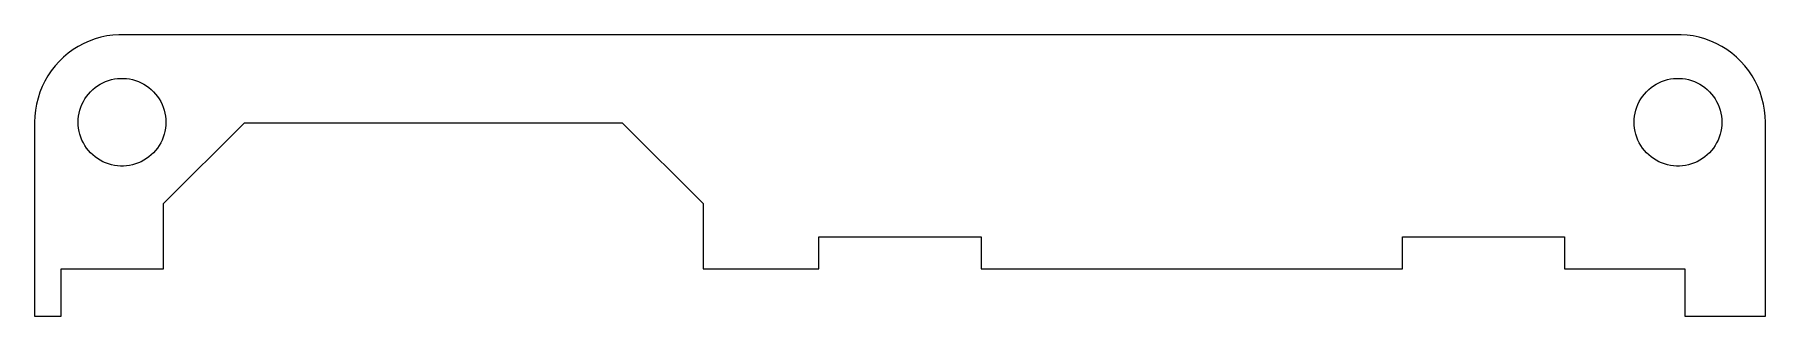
# Model space of a CAD drawing. Header units: metres. Extents: x -80 to 80, y 14 to 40.
import ezdxf

# ---------------------------------------------------------------- set-up
doc = ezdxf.new("R2010")
doc.units = ezdxf.units.M

msp = doc.modelspace()

# ---------------------------------------------------------------- linework, layer by layer
for p, q in [((-74.0596, 40.1394), (-74.603, 39.9836)), ((-73.5065, 40.2569), (-74.0596, 40.1394)), ((-72.9467, 40.3356), (-73.5065, 40.2569)), ((-72.3827, 40.3751), (-72.9467, 40.3356)), ((72.3827, 40.3751), (-72.3827, 40.3751)), ((72.9467, 40.3356), (72.3827, 40.3751)), ((73.5065, 40.2569), (72.9467, 40.3356)), ((74.0596, 40.1394), (73.5065, 40.2569)), ((74.603, 39.9836), (74.0596, 40.1394)), ((-77.0869, 38.6629), (-77.52, 38.2995)), ((-76.6295, 38.9952), (-77.0869, 38.6629)), ((-76.15, 39.2948), (-76.6295, 38.9952)), ((-75.6508, 39.5602), (-76.15, 39.2948)), ((-75.1343, 39.7902), (-75.6508, 39.5602)), ((-74.603, 39.9836), (-75.1343, 39.7902)), ((75.1343, 39.7902), (74.603, 39.9836)), ((75.6508, 39.5602), (75.1343, 39.7902)), ((76.15, 39.2948), (75.6508, 39.5602)), ((76.6295, 38.9952), (76.15, 39.2948)), ((77.0869, 38.6629), (76.6295, 38.9952)), ((77.52, 38.2995), (77.0869, 38.6629)), ((-78.653, 37.0411), (-78.9692, 36.5723)), ((-78.305, 37.4866), (-78.653, 37.0411)), ((-77.9267, 37.9067), (-78.305, 37.4866)), ((-77.52, 38.2995), (-77.9267, 37.9067)), ((77.9267, 37.9067), (77.52, 38.2995)), ((78.305, 37.4866), (77.9267, 37.9067)), ((78.653, 37.0411), (78.305, 37.4866)), ((78.9692, 36.5723), (78.653, 37.0411)), ((-79.4997, 35.5746), (-79.7115, 35.0504)), ((-79.2519, 36.0827), (-79.4997, 35.5746)), ((-78.9692, 36.5723), (-79.2519, 36.0827)), ((-75.0205, 35.1003), (-74.8167, 35.2972)), ((-74.8167, 35.2972), (-74.5996, 35.4793)), ((-74.5996, 35.4793), (-74.3703, 35.6459)), ((-74.3703, 35.6459), (-74.13, 35.7961)), ((-74.13, 35.7961), (-73.8798, 35.9291)), ((-73.8798, 35.9291), (-73.6209, 36.0444)), ((-73.6209, 36.0444), (-73.3546, 36.1413)), ((-73.3546, 36.1413), (-73.0822, 36.2194)), ((-73.0822, 36.2194), (-72.805, 36.2783)), ((-72.805, 36.2783), (-72.5244, 36.3177)), ((-72.5244, 36.3177), (-72.2417, 36.3375)), ((-72.2417, 36.3375), (-71.9583, 36.3375)), ((-71.9583, 36.3375), (-71.6756, 36.3177)), ((-71.6756, 36.3177), (-71.395, 36.2783)), ((-71.395, 36.2783), (-71.1178, 36.2194)), ((-71.1178, 36.2194), (-70.8454, 36.1413)), ((-70.8454, 36.1413), (-70.5791, 36.0444)), ((-70.5791, 36.0444), (-70.3202, 35.9291)), ((-70.3202, 35.9291), (-70.07, 35.7961)), ((-70.07, 35.7961), (-69.8297, 35.6459)), ((-69.8297, 35.6459), (-69.6004, 35.4793)), ((-69.6004, 35.4793), (-69.3833, 35.2972)), ((-69.3833, 35.2972), (-69.1795, 35.1003)), ((69.1795, 35.1003), (69.3833, 35.2972)), ((69.3833, 35.2972), (69.6004, 35.4793)), ((69.6004, 35.4793), (69.8297, 35.6459)), ((69.8297, 35.6459), (70.07, 35.7961)), ((70.07, 35.7961), (70.3202, 35.9291)), ((70.3202, 35.9291), (70.5791, 36.0444)), ((70.5791, 36.0444), (70.8454, 36.1413)), ((70.8454, 36.1413), (71.1178, 36.2194)), ((71.1178, 36.2194), (71.395, 36.2783)), ((71.395, 36.2783), (71.6756, 36.3177)), ((71.6756, 36.3177), (71.9583, 36.3375)), ((71.9583, 36.3375), (72.2417, 36.3375)), ((72.2417, 36.3375), (72.5244, 36.3177)), ((72.5244, 36.3177), (72.805, 36.2783)), ((72.805, 36.2783), (73.0822, 36.2194)), ((73.0822, 36.2194), (73.3546, 36.1413)), ((73.3546, 36.1413), (73.6209, 36.0444)), ((73.6209, 36.0444), (73.8798, 35.9291)), ((73.8798, 35.9291), (74.13, 35.7961)), ((74.13, 35.7961), (74.3703, 35.6459)), ((74.3703, 35.6459), (74.5996, 35.4793)), ((74.5996, 35.4793), (74.8167, 35.2972)), ((74.8167, 35.2972), (75.0205, 35.1003)), ((79.2519, 36.0827), (78.9692, 36.5723)), ((79.4997, 35.5746), (79.2519, 36.0827)), ((79.7115, 35.0504), (79.4997, 35.5746)), ((-80.023, 33.9641), (-80.1212, 33.4073)), ((-79.8862, 34.5126), (-80.023, 33.9641)), ((-79.7115, 35.0504), (-79.8862, 34.5126)), ((-75.9151, 33.6686), (-75.809, 33.9314)), ((-75.809, 33.9314), (-75.6848, 34.1861)), ((-75.6848, 34.1861), (-75.5431, 34.4315)), ((-75.5431, 34.4315), (-75.3846, 34.6664)), ((-75.3846, 34.6664), (-75.2101, 34.8897)), ((-75.2101, 34.8897), (-75.0205, 35.1003)), ((-69.1795, 35.1003), (-68.9899, 34.8897)), ((-68.9899, 34.8897), (-68.8154, 34.6664)), ((-68.8154, 34.6664), (-68.6569, 34.4315)), ((-68.6569, 34.4315), (-68.5152, 34.1861)), ((-68.5152, 34.1861), (-68.391, 33.9314)), ((-68.391, 33.9314), (-68.2849, 33.6686)), ((68.2849, 33.6686), (68.391, 33.9314)), ((68.391, 33.9314), (68.5152, 34.1861)), ((68.5152, 34.1861), (68.6569, 34.4315)), ((68.6569, 34.4315), (68.8154, 34.6664)), ((68.8154, 34.6664), (68.9899, 34.8897)), ((68.9899, 34.8897), (69.1795, 35.1003)), ((75.0205, 35.1003), (75.2101, 34.8897)), ((75.2101, 34.8897), (75.3846, 34.6664)), ((75.3846, 34.6664), (75.5431, 34.4315)), ((75.5431, 34.4315), (75.6848, 34.1861)), ((75.6848, 34.1861), (75.809, 33.9314)), ((75.809, 33.9314), (75.9151, 33.6686)), ((79.8862, 34.5126), (79.7115, 35.0504)), ((80.023, 33.9641), (79.8862, 34.5126)), ((80.1212, 33.4073), (80.023, 33.9641)), ((-80.1803, 32.845), (-80.2, 32.28)), ((-80.2, 32.28), (-80.2, 14.33)), ((-80.1212, 33.4073), (-80.1803, 32.845)), ((-76.16, 32.28), (-76.1501, 32.5632)), ((-76.1501, 31.9968), (-76.16, 32.28)), ((-76.1501, 32.5632), (-76.1205, 32.845)), ((-76.1205, 32.845), (-76.0713, 33.1241)), ((-76.0713, 33.1241), (-76.0027, 33.3991)), ((-76.0027, 33.3991), (-75.9151, 33.6686)), ((-68.2849, 33.6686), (-68.1973, 33.3991)), ((-68.25, 24.75), (-60.75, 32.23)), ((-68.1973, 33.3991), (-68.1287, 33.1241)), ((-68.1287, 33.1241), (-68.0795, 32.845)), ((-68.0795, 32.845), (-68.0499, 32.5632)), ((-68.0499, 32.5632), (-68.04, 32.28)), ((-68.04, 32.28), (-68.0499, 31.9968)), ((-60.75, 32.23), (-25.75, 32.23)), ((-25.75, 32.23), (-18.25, 24.75)), ((68.04, 32.28), (68.0499, 32.5632)), ((68.0499, 31.9968), (68.04, 32.28)), ((68.0499, 32.5632), (68.0795, 32.845)), ((68.0795, 32.845), (68.1287, 33.1241)), ((68.1287, 33.1241), (68.1973, 33.3991)), ((68.1973, 33.3991), (68.2849, 33.6686)), ((75.9151, 33.6686), (76.0027, 33.3991)), ((76.0027, 33.3991), (76.0713, 33.1241)), ((76.0713, 33.1241), (76.1205, 32.845)), ((76.1205, 32.845), (76.1501, 32.5632)), ((76.1501, 32.5632), (76.16, 32.28)), ((76.16, 32.28), (76.1501, 31.9968)), ((80.1803, 32.845), (80.1212, 33.4073)), ((80.2, 32.28), (80.1803, 32.845)), ((80.2, 14.33), (80.2, 32.28)), ((-76.1205, 31.715), (-76.1501, 31.9968)), ((-76.0713, 31.4359), (-76.1205, 31.715)), ((-76.0027, 31.1609), (-76.0713, 31.4359)), ((-75.9151, 30.8914), (-76.0027, 31.1609)), ((-75.809, 30.6286), (-75.9151, 30.8914)), ((-75.6848, 30.3739), (-75.809, 30.6286)), ((-68.391, 30.6286), (-68.5152, 30.3739)), ((-68.2849, 30.8914), (-68.391, 30.6286)), ((-68.1973, 31.1609), (-68.2849, 30.8914)), ((-68.1287, 31.4359), (-68.1973, 31.1609)), ((-68.0795, 31.715), (-68.1287, 31.4359)), ((-68.0499, 31.9968), (-68.0795, 31.715)), ((68.0795, 31.715), (68.0499, 31.9968)), ((68.1287, 31.4359), (68.0795, 31.715)), ((68.1973, 31.1609), (68.1287, 31.4359)), ((68.2849, 30.8914), (68.1973, 31.1609)), ((68.391, 30.6286), (68.2849, 30.8914)), ((68.5152, 30.3739), (68.391, 30.6286)), ((75.809, 30.6286), (75.6848, 30.3739)), ((75.9151, 30.8914), (75.809, 30.6286)), ((76.0027, 31.1609), (75.9151, 30.8914)), ((76.0713, 31.4359), (76.0027, 31.1609)), ((76.1205, 31.715), (76.0713, 31.4359)), ((76.1501, 31.9968), (76.1205, 31.715)), ((-75.5431, 30.1285), (-75.6848, 30.3739)), ((-75.3846, 29.8936), (-75.5431, 30.1285)), ((-75.2101, 29.6703), (-75.3846, 29.8936)), ((-75.0205, 29.4597), (-75.2101, 29.6703)), ((-74.8167, 29.2628), (-75.0205, 29.4597)), ((-74.5996, 29.0807), (-74.8167, 29.2628)), ((-74.3703, 28.9141), (-74.5996, 29.0807)), ((-74.13, 28.7639), (-74.3703, 28.9141)), ((-69.8297, 28.9141), (-70.07, 28.7639)), ((-69.6004, 29.0807), (-69.8297, 28.9141)), ((-69.3833, 29.2628), (-69.6004, 29.0807)), ((-69.1795, 29.4597), (-69.3833, 29.2628)), ((-68.9899, 29.6703), (-69.1795, 29.4597)), ((-68.8154, 29.8936), (-68.9899, 29.6703)), ((-68.6569, 30.1285), (-68.8154, 29.8936)), ((-68.5152, 30.3739), (-68.6569, 30.1285)), ((68.6569, 30.1285), (68.5152, 30.3739)), ((68.8154, 29.8936), (68.6569, 30.1285)), ((68.9899, 29.6703), (68.8154, 29.8936)), ((69.1795, 29.4597), (68.9899, 29.6703)), ((69.3833, 29.2628), (69.1795, 29.4597)), ((69.6004, 29.0807), (69.3833, 29.2628)), ((69.8297, 28.9141), (69.6004, 29.0807)), ((70.07, 28.7639), (69.8297, 28.9141)), ((74.3703, 28.9141), (74.13, 28.7639)), ((74.5996, 29.0807), (74.3703, 28.9141)), ((74.8167, 29.2628), (74.5996, 29.0807)), ((75.0205, 29.4597), (74.8167, 29.2628)), ((75.2101, 29.6703), (75.0205, 29.4597)), ((75.3846, 29.8936), (75.2101, 29.6703)), ((75.5431, 30.1285), (75.3846, 29.8936)), ((75.6848, 30.3739), (75.5431, 30.1285)), ((-73.8798, 28.6309), (-74.13, 28.7639)), ((-73.6209, 28.5156), (-73.8798, 28.6309)), ((-73.3546, 28.4187), (-73.6209, 28.5156)), ((-73.0822, 28.3406), (-73.3546, 28.4187)), ((-72.805, 28.2817), (-73.0822, 28.3406)), ((-72.5244, 28.2422), (-72.805, 28.2817)), ((-72.2417, 28.2225), (-72.5244, 28.2422)), ((-71.9583, 28.2225), (-72.2417, 28.2225)), ((-71.6756, 28.2422), (-71.9583, 28.2225)), ((-71.395, 28.2817), (-71.6756, 28.2422)), ((-71.1178, 28.3406), (-71.395, 28.2817)), ((-70.8454, 28.4187), (-71.1178, 28.3406)), ((-70.5791, 28.5156), (-70.8454, 28.4187)), ((-70.3202, 28.6309), (-70.5791, 28.5156)), ((-70.07, 28.7639), (-70.3202, 28.6309)), ((70.3202, 28.6309), (70.07, 28.7639)), ((70.5791, 28.5156), (70.3202, 28.6309)), ((70.8454, 28.4187), (70.5791, 28.5156)), ((71.1178, 28.3406), (70.8454, 28.4187)), ((71.395, 28.2817), (71.1178, 28.3406)), ((71.6756, 28.2422), (71.395, 28.2817)), ((71.9583, 28.2225), (71.6756, 28.2422)), ((72.2417, 28.2225), (71.9583, 28.2225)), ((72.5244, 28.2422), (72.2417, 28.2225)), ((72.805, 28.2817), (72.5244, 28.2422)), ((73.0822, 28.3406), (72.805, 28.2817)), ((73.3546, 28.4187), (73.0822, 28.3406)), ((73.6209, 28.5156), (73.3546, 28.4187)), ((73.8798, 28.6309), (73.6209, 28.5156)), ((74.13, 28.7639), (73.8798, 28.6309)), ((-68.25, 18.71), (-68.25, 24.75)), ((-18.25, 24.75), (-18.25, 18.71)), ((-7.51, 18.71), (-7.51, 21.68)), ((-7.51, 21.68), (7.51, 21.68)), ((7.51, 21.68), (7.51, 18.71)), ((46.565, 18.71), (46.565, 21.68)), ((46.565, 21.68), (61.585, 21.68)), ((61.585, 21.68), (61.585, 18.71)), ((-77.75, 18.71), (-68.25, 18.71)), ((-77.75, 14.33), (-77.75, 18.71)), ((-18.25, 18.71), (-7.51, 18.71)), ((7.51, 18.71), (46.565, 18.71)), ((61.585, 18.71), (72.75, 18.71)), ((72.75, 18.71), (72.75, 14.33)), ((-80.2, 14.33), (-77.75, 14.33)), ((72.75, 14.33), (80.2, 14.33))]:
    msp.add_line(p, q)

doc.saveas('drawing.dxf')
